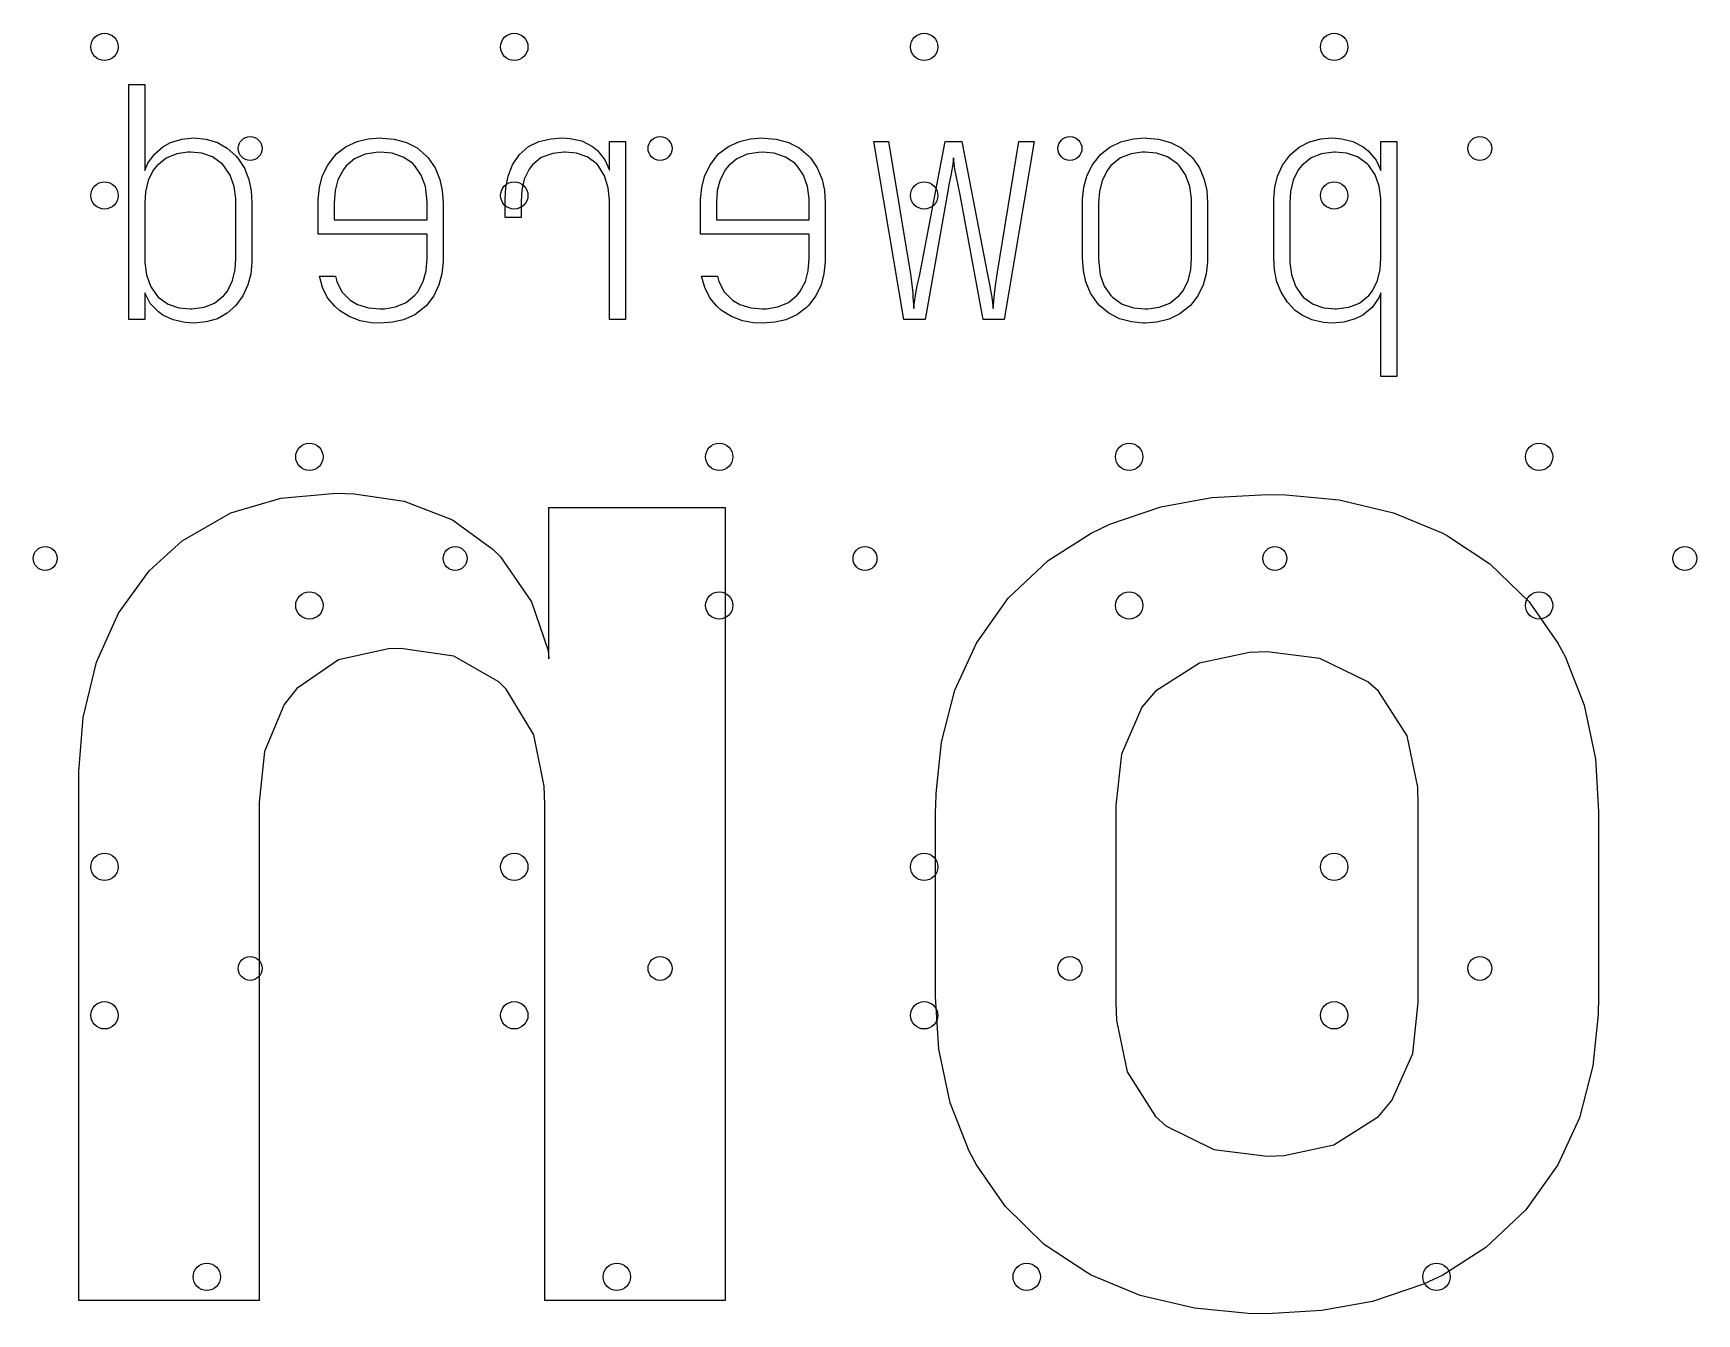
# Model space of a CAD drawing. Extents: x 0.7 to 11, y -6.1 to -1.6.
# Drawn here: x 3.641 to 6.517, y -4.038 to -1.824 of the extents above; entities that cross this region are included whole.
import ezdxf

# ---------------------------------------------------------------- set-up
doc = ezdxf.new("R2010")
doc.units = 0
doc.header["$MEASUREMENT"] = 0
doc.layers.add('BLACK', color=7, linetype='CONTINUOUS')

msp = doc.modelspace()

# ---------------------------------------------------------------- linework, layer by layer
at = {"layer": 'BLACK', "linetype": 'CONTINUOUS'}
for p, q in [((3.8057, -2.1178), (3.8057, -1.9131)), ((3.8057, -1.9131), (3.8334, -1.9131)), ((3.8334, -1.9131), (3.8334, -2.0614)), ((3.8781, -2.0132), (3.8978, -2.0072)), ((3.8978, -2.0072), (3.9181, -2.0054)), ((3.9181, -2.0054), (3.9397, -2.0074)), ((3.9397, -2.0074), (3.9591, -2.0131)), ((3.9591, -2.0131), (3.9762, -2.0228)), ((4.1818, -2.0199), (4.2008, -2.0113)), ((4.2008, -2.0113), (4.2197, -2.0069)), ((4.2197, -2.0069), (4.2407, -2.0054)), ((4.2407, -2.0054), (4.2438, -2.0055)), ((4.2438, -2.0055), (4.2646, -2.0073)), ((4.2646, -2.0073), (4.2858, -2.0131)), ((4.2858, -2.0131), (4.3043, -2.0226)), ((4.4971, -2.0202), (4.5146, -2.0117)), ((4.5146, -2.0117), (4.5354, -2.0068)), ((4.5354, -2.0068), (4.5562, -2.0054)), ((4.5562, -2.0054), (4.5691, -2.0061)), ((4.5691, -2.0061), (4.589, -2.0106)), ((4.589, -2.0106), (4.6075, -2.0201)), ((4.6371, -2.0608), (4.6371, -2.0116)), ((4.6371, -2.0116), (4.6648, -2.0116)), ((4.6648, -2.0116), (4.6648, -2.3193)), ((4.8426, -2.0199), (4.8616, -2.0113)), ((4.8616, -2.0113), (4.8805, -2.0069)), ((4.8805, -2.0069), (4.9015, -2.0054)), ((4.9015, -2.0054), (4.9046, -2.0055)), ((4.9046, -2.0055), (4.9254, -2.0073)), ((4.9254, -2.0073), (4.9466, -2.0131)), ((4.9466, -2.0131), (4.9651, -2.0226)), ((5.146, -2.3193), (5.094, -2.0116)), ((5.094, -2.0116), (5.1195, -2.0116)), ((5.1195, -2.0116), (5.1572, -2.2406)), ((5.1733, -2.2412), (5.2175, -2.0116)), ((5.2175, -2.0116), (5.2463, -2.0116)), ((5.2463, -2.0116), (5.2907, -2.2412)), ((5.3073, -2.2406), (5.3449, -2.0116)), ((5.371, -2.0116), (5.3194, -2.3193)), ((5.3449, -2.0116), (5.371, -2.0116)), ((5.5023, -2.0212), (5.521, -2.0121)), ((5.521, -2.0121), (5.5423, -2.0069)), ((5.5423, -2.0069), (5.5629, -2.0054)), ((5.5629, -2.0054), (5.5659, -2.0055)), ((5.5659, -2.0055), (5.5861, -2.0073)), ((5.5861, -2.0073), (5.6069, -2.0131)), ((5.6069, -2.0131), (5.6253, -2.0226)), ((5.8296, -2.0212), (5.8471, -2.0121)), ((5.8471, -2.0121), (5.8669, -2.0069)), ((5.8669, -2.0069), (5.8861, -2.0054)), ((5.8861, -2.0054), (5.9031, -2.0066)), ((5.9031, -2.0066), (5.9219, -2.0113)), ((5.9219, -2.0113), (5.9398, -2.0205)), ((5.9708, -2.0614), (5.9708, -2.0116)), ((5.9708, -2.0116), (5.9985, -2.0116)), ((5.9985, -2.0116), (5.9985, -2.4178)), ((3.8389, -2.0491), (3.8501, -2.0333)), ((3.8501, -2.0333), (3.8649, -2.0205)), ((3.8704, -2.0401), (3.8541, -2.0533)), ((3.8649, -2.0205), (3.8781, -2.0132)), ((3.8887, -2.0328), (3.8704, -2.0401)), ((3.9079, -2.0301), (3.8887, -2.0328)), ((3.9125, -2.03), (3.9079, -2.0301)), ((3.9321, -2.0319), (3.9125, -2.03)), ((3.9508, -2.0382), (3.9321, -2.0319)), ((3.9677, -2.0505), (3.9508, -2.0382)), ((3.9762, -2.0228), (3.9912, -2.0363)), ((3.9912, -2.0363), (3.9945, -2.0402)), ((3.9945, -2.0402), (4.0058, -2.0575)), ((4.1494, -2.0527), (4.1619, -2.0361)), ((4.1619, -2.0361), (4.1655, -2.0324)), ((4.1655, -2.0324), (4.1818, -2.0199)), ((4.1964, -2.0412), (4.1818, -2.0537)), ((4.2145, -2.0334), (4.1964, -2.0412)), ((4.2337, -2.0303), (4.2145, -2.0334)), ((4.2407, -2.03), (4.2337, -2.0303)), ((4.2611, -2.0319), (4.2407, -2.03)), ((4.2805, -2.0383), (4.2611, -2.0319)), ((4.2964, -2.0492), (4.2805, -2.0383)), ((4.3043, -2.0226), (4.3202, -2.036)), ((4.3202, -2.036), (4.3237, -2.0399)), ((4.3237, -2.0399), (4.3355, -2.0571)), ((4.4693, -2.0521), (4.4812, -2.0341)), ((4.4812, -2.0341), (4.4971, -2.0202)), ((4.5191, -2.0394), (4.5036, -2.0519)), ((4.5389, -2.0322), (4.5191, -2.0394)), ((4.5583, -2.0301), (4.5389, -2.0322)), ((4.5606, -2.03), (4.5583, -2.0301)), ((4.5801, -2.0319), (4.5606, -2.03)), ((4.5986, -2.0381), (4.5801, -2.0319)), ((4.6149, -2.0502), (4.5986, -2.0381)), ((4.6075, -2.0201), (4.616, -2.0271)), ((4.616, -2.0271), (4.6288, -2.0429)), ((4.8102, -2.0527), (4.8227, -2.0361)), ((4.8227, -2.0361), (4.8263, -2.0324)), ((4.8263, -2.0324), (4.8426, -2.0199)), ((4.8572, -2.0412), (4.8426, -2.0537)), ((4.8753, -2.0334), (4.8572, -2.0412)), ((4.8945, -2.0303), (4.8753, -2.0334)), ((4.9015, -2.03), (4.8945, -2.0303)), ((4.9219, -2.0319), (4.9015, -2.03)), ((4.9413, -2.0383), (4.9219, -2.0319)), ((4.9572, -2.0492), (4.9413, -2.0383)), ((4.9651, -2.0226), (4.981, -2.036)), ((4.981, -2.036), (4.9845, -2.0399)), ((4.9845, -2.0399), (4.9963, -2.0571)), ((5.2319, -2.0396), (5.2306, -2.0505)), ((5.2343, -2.0593), (5.2319, -2.0396)), ((5.4714, -2.0526), (5.4842, -2.036)), ((5.4842, -2.036), (5.4861, -2.0341)), ((5.4861, -2.0341), (5.5023, -2.0212)), ((5.5205, -2.04), (5.5039, -2.0531)), ((5.5389, -2.0328), (5.5205, -2.04)), ((5.5582, -2.0301), (5.5389, -2.0328)), ((5.5629, -2.03), (5.5582, -2.0301)), ((5.5828, -2.0319), (5.5629, -2.03)), ((5.6019, -2.0382), (5.5828, -2.0319)), ((5.6192, -2.0503), (5.6019, -2.0382)), ((5.6253, -2.0226), (5.6413, -2.036)), ((5.6413, -2.036), (5.6448, -2.0399)), ((5.6448, -2.0399), (5.6569, -2.0571)), ((5.8007, -2.0525), (5.8127, -2.036)), ((5.8127, -2.036), (5.8144, -2.0341)), ((5.8144, -2.0341), (5.8296, -2.0212)), ((5.85, -2.0399), (5.8338, -2.053)), ((5.8681, -2.0328), (5.85, -2.0399)), ((5.8893, -2.0301), (5.8681, -2.0328)), ((5.8917, -2.03), (5.8893, -2.0301)), ((5.9113, -2.0319), (5.8917, -2.03)), ((5.9301, -2.0381), (5.9113, -2.0319)), ((5.9471, -2.0502), (5.9301, -2.0381)), ((5.9398, -2.0205), (5.9489, -2.0276)), ((5.9489, -2.0276), (5.9623, -2.0435)), ((3.8334, -2.0614), (3.8389, -2.0491)), ((3.8482, -2.061), (3.8392, -2.079)), ((3.8541, -2.0533), (3.8482, -2.061)), ((3.9704, -2.0533), (3.9677, -2.0505)), ((3.9814, -2.0696), (3.9704, -2.0533)), ((3.9883, -2.0894), (3.9814, -2.0696)), ((4.0058, -2.0575), (4.0136, -2.0773)), ((4.1404, -2.0719), (4.1494, -2.0527)), ((4.1769, -2.0599), (4.1676, -2.0776)), ((4.1818, -2.0537), (4.1769, -2.0599)), ((4.3005, -2.0534), (4.2964, -2.0492)), ((4.3116, -2.0697), (4.3005, -2.0534)), ((4.3186, -2.0894), (4.3116, -2.0697)), ((4.3355, -2.0571), (4.3437, -2.0769)), ((4.4619, -2.0712), (4.4693, -2.0521)), ((4.498, -2.0592), (4.4897, -2.0766)), ((4.5036, -2.0519), (4.498, -2.0592)), ((4.6175, -2.053), (4.6149, -2.0502)), ((4.6286, -2.071), (4.6175, -2.053)), ((4.6288, -2.0429), (4.6371, -2.0608)), ((4.8012, -2.0719), (4.8102, -2.0527)), ((4.8377, -2.0599), (4.8284, -2.0776)), ((4.8426, -2.0537), (4.8377, -2.0599)), ((4.9613, -2.0534), (4.9572, -2.0492)), ((4.9724, -2.0697), (4.9613, -2.0534)), ((4.9794, -2.0894), (4.9724, -2.0697)), ((4.9963, -2.0571), (5.0045, -2.0769)), ((5.227, -2.0702), (5.2243, -2.0836)), ((5.2306, -2.0505), (5.227, -2.0702)), ((5.2364, -2.0702), (5.2343, -2.0593)), ((5.2404, -2.0899), (5.2364, -2.0702)), ((5.4622, -2.0717), (5.4714, -2.0526)), ((5.4978, -2.0608), (5.4886, -2.0787)), ((5.5039, -2.0531), (5.4978, -2.0608)), ((5.6219, -2.0531), (5.6192, -2.0503)), ((5.6331, -2.0693), (5.6219, -2.0531)), ((5.6402, -2.0891), (5.6331, -2.0693)), ((5.6569, -2.0571), (5.6652, -2.0769)), ((5.7922, -2.0716), (5.8007, -2.0525)), ((5.8278, -2.0606), (5.8189, -2.0786)), ((5.8338, -2.053), (5.8278, -2.0606)), ((5.9498, -2.053), (5.9471, -2.0502)), ((5.9609, -2.0691), (5.9498, -2.053)), ((5.9678, -2.0889), (5.9609, -2.0691)), ((5.9623, -2.0435), (5.9708, -2.0614)), ((3.8347, -2.0983), (3.8334, -2.1178)), ((3.8392, -2.079), (3.8347, -2.0983)), ((3.991, -2.1102), (3.9883, -2.0894)), ((4.0136, -2.0773), (4.0175, -2.0966)), ((4.0175, -2.0966), (4.0189, -2.1177)), ((4.1334, -2.1118), (4.1356, -2.0909)), ((4.1356, -2.0909), (4.1404, -2.0719)), ((4.1626, -2.0963), (4.161, -2.1177)), ((4.1676, -2.0776), (4.1626, -2.0963)), ((4.3214, -2.1102), (4.3186, -2.0894)), ((4.3437, -2.0769), (4.3479, -2.0963)), ((4.3479, -2.0963), (4.3493, -2.1177)), ((4.4565, -2.1118), (4.458, -2.0904)), ((4.458, -2.0904), (4.4619, -2.0712)), ((4.4854, -2.0957), (4.4842, -2.1151)), ((4.4897, -2.0766), (4.4854, -2.0957)), ((4.6348, -2.0913), (4.6286, -2.071)), ((4.637, -2.1127), (4.6348, -2.0913)), ((4.7942, -2.1118), (4.7964, -2.0909)), ((4.7964, -2.0909), (4.8012, -2.0719)), ((4.8234, -2.0963), (4.8218, -2.1177)), ((4.8284, -2.0776), (4.8234, -2.0963)), ((4.9822, -2.1102), (4.9794, -2.0894)), ((5.0045, -2.0769), (5.0087, -2.0963)), ((5.0087, -2.0963), (5.0101, -2.1177)), ((5.2243, -2.0836), (5.2208, -2.1036)), ((5.243, -2.1036), (5.2404, -2.0899)), ((5.455, -2.1114), (5.4572, -2.0906)), ((5.4572, -2.0906), (5.4622, -2.0717)), ((5.4839, -2.098), (5.4826, -2.1176)), ((5.4886, -2.0787), (5.4839, -2.098)), ((5.643, -2.11), (5.6402, -2.0891)), ((5.6652, -2.0769), (5.6695, -2.0963)), ((5.6695, -2.0963), (5.6709, -2.1177)), ((5.7854, -2.1109), (5.7875, -2.0903)), ((5.7875, -2.0903), (5.7922, -2.0716)), ((5.8143, -2.0978), (5.813, -2.1174)), ((5.8189, -2.0786), (5.8143, -2.0978)), ((5.9706, -2.1098), (5.9678, -2.0889)), ((3.8057, -2.3193), (3.8057, -2.1178)), ((3.8334, -2.1178), (3.8334, -2.2135)), ((3.9912, -2.1178), (3.991, -2.1102)), ((3.9912, -2.2135), (3.9912, -2.1178)), ((4.0189, -2.1177), (4.0189, -2.2137)), ((4.1333, -2.1177), (4.1334, -2.1118)), ((4.1333, -2.1181), (4.1333, -2.1177)), ((4.1333, -2.1716), (4.1333, -2.1181)), ((4.161, -2.1177), (4.161, -2.147)), ((4.3216, -2.1177), (4.3214, -2.1102)), ((4.3216, -2.147), (4.3216, -2.1177)), ((4.3493, -2.1177), (4.3493, -2.2131)), ((4.4565, -2.1151), (4.4565, -2.1118)), ((4.4565, -2.1431), (4.4565, -2.1151)), ((4.4842, -2.1151), (4.4842, -2.1431)), ((4.6371, -2.1178), (4.637, -2.1127)), ((4.6371, -2.3193), (4.6371, -2.1178)), ((4.7941, -2.1177), (4.7942, -2.1118)), ((4.7941, -2.1181), (4.7941, -2.1177)), ((4.7941, -2.1716), (4.7941, -2.1181)), ((4.8218, -2.1177), (4.8218, -2.147)), ((4.9824, -2.1177), (4.9822, -2.1102)), ((4.9824, -2.147), (4.9824, -2.1177)), ((5.0101, -2.1177), (5.0101, -2.2131)), ((5.2208, -2.1036), (5.1827, -2.3193)), ((5.2829, -2.3193), (5.243, -2.1036)), ((5.4549, -2.1176), (5.455, -2.1114)), ((5.4549, -2.1177), (5.4549, -2.1176)), ((5.4549, -2.2131), (5.4549, -2.1177)), ((5.4826, -2.1176), (5.4826, -2.2132)), ((5.6432, -2.1176), (5.643, -2.11)), ((5.6432, -2.2132), (5.6432, -2.1176)), ((5.6709, -2.1177), (5.6709, -2.2131)), ((5.7853, -2.1172), (5.7854, -2.1109)), ((5.7853, -2.1174), (5.7853, -2.1172)), ((5.7853, -2.2131), (5.7853, -2.1174)), ((5.813, -2.1174), (5.813, -2.213)), ((5.9708, -2.1174), (5.9706, -2.1098)), ((5.9708, -2.213), (5.9708, -2.1174)), ((4.161, -2.147), (4.3216, -2.147)), ((4.4842, -2.1431), (4.4565, -2.1431)), ((4.8218, -2.147), (4.9824, -2.147)), ((4.3216, -2.1716), (4.1333, -2.1716)), ((4.3216, -2.2135), (4.3216, -2.1716)), ((4.9824, -2.1716), (4.7941, -2.1716)), ((4.9824, -2.2135), (4.9824, -2.1716)), ((3.8334, -2.2135), (3.8336, -2.221)), ((3.9899, -2.2329), (3.9912, -2.2135)), ((4.0189, -2.2137), (4.0188, -2.22)), ((4.3199, -2.2349), (4.3216, -2.2135)), ((4.3493, -2.2131), (4.3492, -2.2194)), ((4.9807, -2.2349), (4.9824, -2.2135)), ((5.0101, -2.2131), (5.01, -2.2194)), ((5.4563, -2.2345), (5.4549, -2.2131)), ((5.4826, -2.2132), (5.4828, -2.2209)), ((5.6419, -2.2328), (5.6432, -2.2132)), ((5.6709, -2.2131), (5.6708, -2.2194)), ((5.7865, -2.2334), (5.7853, -2.2131)), ((5.813, -2.213), (5.8132, -2.2206)), ((5.9695, -2.2326), (5.9708, -2.213)), ((3.8336, -2.221), (3.8363, -2.2417)), ((3.8363, -2.2417), (3.8432, -2.2614)), ((3.9853, -2.252), (3.9899, -2.2329)), ((4.0167, -2.2406), (4.0119, -2.2593)), ((4.0188, -2.22), (4.0167, -2.2406)), ((4.3149, -2.2535), (4.3199, -2.2349)), ((4.347, -2.2403), (4.3421, -2.2591)), ((4.3492, -2.2194), (4.347, -2.2403)), ((4.9757, -2.2535), (4.9807, -2.2349)), ((5.0078, -2.2403), (5.0029, -2.2591)), ((5.01, -2.2194), (5.0078, -2.2403)), ((5.1572, -2.2406), (5.1593, -2.2542)), ((5.1692, -2.2609), (5.1733, -2.2412)), ((5.2907, -2.2412), (5.2934, -2.2557)), ((5.3043, -2.2606), (5.3073, -2.2406)), ((5.4605, -2.254), (5.4563, -2.2345)), ((5.4828, -2.2209), (5.4856, -2.2418)), ((5.4856, -2.2418), (5.4925, -2.2616)), ((5.6372, -2.2522), (5.6419, -2.2328)), ((5.6685, -2.2403), (5.6635, -2.2591)), ((5.6708, -2.2194), (5.6685, -2.2403)), ((5.7908, -2.2538), (5.7865, -2.2334)), ((5.8132, -2.2206), (5.8159, -2.2415)), ((5.8159, -2.2415), (5.8228, -2.2613)), ((5.9649, -2.2519), (5.9695, -2.2326)), ((3.8432, -2.2614), (3.8541, -2.2777)), ((3.9704, -2.2777), (3.9764, -2.27)), ((3.9764, -2.27), (3.9853, -2.252)), ((4.0119, -2.2593), (4.0033, -2.2783)), ((4.1409, -2.2641), (4.1355, -2.2442)), ((4.1355, -2.2442), (4.1632, -2.2442)), ((4.1497, -2.2815), (4.1409, -2.2641)), ((4.1632, -2.2442), (4.1654, -2.2537)), ((4.1654, -2.2537), (4.1743, -2.2715)), ((4.1743, -2.2715), (4.1887, -2.2857)), ((4.3005, -2.2774), (4.3055, -2.2712)), ((4.3055, -2.2712), (4.3149, -2.2535)), ((4.3421, -2.2591), (4.3331, -2.2783)), ((4.8017, -2.2641), (4.7963, -2.2442)), ((4.7963, -2.2442), (4.824, -2.2442)), ((4.8105, -2.2815), (4.8017, -2.2641)), ((4.824, -2.2442), (4.8262, -2.2537)), ((4.8262, -2.2537), (4.8351, -2.2715)), ((4.8351, -2.2715), (4.8495, -2.2857)), ((4.9613, -2.2774), (4.9663, -2.2712)), ((4.9663, -2.2712), (4.9757, -2.2535)), ((5.0029, -2.2591), (4.9939, -2.2783)), ((5.1593, -2.2542), (5.1613, -2.2737)), ((5.1666, -2.2737), (5.1692, -2.2609)), ((5.2934, -2.2557), (5.297, -2.2751)), ((5.3026, -2.2748), (5.3043, -2.2606)), ((5.4688, -2.2737), (5.4605, -2.254)), ((5.4925, -2.2616), (5.5037, -2.2778)), ((5.6221, -2.2778), (5.6282, -2.2702)), ((5.6282, -2.2702), (5.6372, -2.2522)), ((5.6635, -2.2591), (5.6542, -2.2783)), ((5.7981, -2.2722), (5.7908, -2.2538)), ((5.8228, -2.2613), (5.8338, -2.2777)), ((5.9498, -2.2777), (5.9559, -2.2699)), ((5.9559, -2.2699), (5.9649, -2.2519)), ((3.8431, -2.2913), (3.8334, -2.2733)), ((3.8334, -2.2733), (3.8334, -2.3193)), ((3.8571, -2.3059), (3.8431, -2.2913)), ((3.8541, -2.2777), (3.8568, -2.2805)), ((3.8568, -2.2805), (3.8738, -2.2927)), ((3.8738, -2.2927), (3.8927, -2.299)), ((3.8927, -2.299), (3.9125, -2.3008)), ((3.9148, -2.3008), (3.9361, -2.2981)), ((3.9361, -2.2981), (3.9542, -2.2908)), ((3.9542, -2.2908), (3.9704, -2.2777)), ((3.9912, -2.2949), (3.9762, -2.3082)), ((4.0033, -2.2783), (3.9912, -2.2949)), ((4.1619, -2.2964), (4.1497, -2.2815)), ((4.1701, -2.3036), (4.1619, -2.2964)), ((4.1887, -2.2857), (4.2013, -2.293)), ((4.2013, -2.293), (4.2206, -2.299)), ((4.2206, -2.299), (4.2407, -2.3008)), ((4.2407, -2.3008), (4.2478, -2.3006)), ((4.2478, -2.3006), (4.2673, -2.2975)), ((4.2673, -2.2975), (4.2856, -2.2897)), ((4.2856, -2.2897), (4.3005, -2.2774)), ((4.3168, -2.2986), (4.3003, -2.311)), ((4.3205, -2.2949), (4.3168, -2.2986)), ((4.3331, -2.2783), (4.3205, -2.2949)), ((4.8227, -2.2964), (4.8105, -2.2815)), ((4.8309, -2.3036), (4.8227, -2.2964)), ((4.8495, -2.2857), (4.8621, -2.293)), ((4.8621, -2.293), (4.8814, -2.299)), ((4.8814, -2.299), (4.9015, -2.3008)), ((4.9015, -2.3008), (4.9086, -2.3006)), ((4.9086, -2.3006), (4.9281, -2.2975)), ((4.9281, -2.2975), (4.9464, -2.2897)), ((4.9464, -2.2897), (4.9613, -2.2774)), ((4.9776, -2.2986), (4.9611, -2.311)), ((4.9813, -2.2949), (4.9776, -2.2986)), ((4.9939, -2.2783), (4.9813, -2.2949)), ((5.1613, -2.2737), (5.1617, -2.2806)), ((5.1617, -2.2806), (5.1633, -2.3)), ((5.1633, -2.3), (5.1637, -2.2935)), ((5.1637, -2.2935), (5.1666, -2.2737)), ((5.297, -2.2751), (5.298, -2.2808)), ((5.298, -2.2808), (5.3006, -2.3)), ((5.3006, -2.3), (5.3009, -2.294)), ((5.3009, -2.294), (5.3026, -2.2748)), ((5.4807, -2.291), (5.4688, -2.2737)), ((5.4842, -2.2949), (5.4807, -2.291)), ((5.5001, -2.3082), (5.4842, -2.2949)), ((5.5037, -2.2778), (5.5064, -2.2806)), ((5.5064, -2.2806), (5.5236, -2.2927)), ((5.5236, -2.2927), (5.5428, -2.299)), ((5.5428, -2.299), (5.5629, -2.3008)), ((5.5629, -2.3008), (5.5676, -2.3007)), ((5.5676, -2.3007), (5.5871, -2.2981)), ((5.5871, -2.2981), (5.6056, -2.2909)), ((5.6056, -2.2909), (5.6221, -2.2778)), ((5.6394, -2.2967), (5.6231, -2.3096)), ((5.6413, -2.2949), (5.6394, -2.2967)), ((5.6542, -2.2783), (5.6413, -2.2949)), ((5.809, -2.2895), (5.7981, -2.2722)), ((5.8226, -2.3037), (5.809, -2.2895)), ((5.8338, -2.2777), (5.8364, -2.2805)), ((5.8364, -2.2805), (5.8533, -2.2927)), ((5.8533, -2.2927), (5.8721, -2.299)), ((5.8721, -2.299), (5.8917, -2.3008)), ((5.894, -2.3008), (5.9153, -2.2981)), ((5.9153, -2.2981), (5.9335, -2.2908)), ((5.9335, -2.2908), (5.9498, -2.2777)), ((5.9555, -2.2984), (5.9395, -2.3115)), ((5.967, -2.282), (5.9555, -2.2984)), ((5.9708, -2.2733), (5.967, -2.282)), ((5.9708, -2.4178), (5.9708, -2.2733)), ((3.8334, -2.3193), (3.8057, -2.3193)), ((3.8649, -2.3115), (3.8571, -2.3059)), ((3.8828, -2.32), (3.8649, -2.3115)), ((3.9031, -2.3246), (3.8828, -2.32)), ((3.9181, -2.3254), (3.9031, -2.3246)), ((3.9125, -2.3008), (3.9148, -2.3008)), ((3.9397, -2.3235), (3.9181, -2.3254)), ((3.9591, -2.3178), (3.9397, -2.3235)), ((3.9762, -2.3082), (3.9591, -2.3178)), ((4.187, -2.3142), (4.1701, -2.3036)), ((4.2062, -2.3213), (4.187, -2.3142)), ((4.2252, -2.3247), (4.2062, -2.3213)), ((4.2407, -2.3254), (4.2252, -2.3247)), ((4.2619, -2.324), (4.2407, -2.3254)), ((4.2811, -2.3196), (4.2619, -2.324)), ((4.3003, -2.311), (4.2811, -2.3196)), ((4.6648, -2.3193), (4.6371, -2.3193)), ((4.8478, -2.3142), (4.8309, -2.3036)), ((4.867, -2.3213), (4.8478, -2.3142)), ((4.886, -2.3247), (4.867, -2.3213)), ((4.9015, -2.3254), (4.886, -2.3247)), ((4.9227, -2.324), (4.9015, -2.3254)), ((4.9419, -2.3196), (4.9227, -2.324)), ((4.9611, -2.311), (4.9419, -2.3196)), ((5.1827, -2.3193), (5.146, -2.3193)), ((5.3194, -2.3193), (5.2829, -2.3193)), ((5.5186, -2.3178), (5.5001, -2.3082)), ((5.5395, -2.3235), (5.5186, -2.3178)), ((5.5598, -2.3254), (5.5395, -2.3235)), ((5.5629, -2.3254), (5.5598, -2.3254)), ((5.5833, -2.324), (5.5629, -2.3254)), ((5.6044, -2.3187), (5.5833, -2.324)), ((5.6231, -2.3096), (5.6044, -2.3187)), ((5.8332, -2.3114), (5.8226, -2.3037)), ((5.8511, -2.32), (5.8332, -2.3114)), ((5.8713, -2.3246), (5.8511, -2.32)), ((5.8861, -2.3254), (5.8713, -2.3246)), ((5.9064, -2.3238), (5.8861, -2.3254)), ((5.8917, -2.3008), (5.894, -2.3008)), ((5.9263, -2.3182), (5.9064, -2.3238)), ((5.9395, -2.3115), (5.9263, -2.3182)), ((5.9985, -2.4178), (5.9708, -2.4178)), ((3.9825, -2.6532), (4.0685, -2.628)), ((4.0685, -2.628), (4.1647, -2.6196)), ((4.1647, -2.6196), (4.1958, -2.6205)), ((4.1958, -2.6205), (4.2819, -2.6333)), ((4.2819, -2.6333), (4.3654, -2.6656)), ((4.5324, -2.906), (4.5324, -2.6444)), ((4.5324, -2.6444), (4.8367, -2.6444)), ((4.8367, -2.6444), (4.8367, -4.0148)), ((5.5021, -2.673), (5.5904, -2.643)), ((5.5904, -2.643), (5.6782, -2.6271)), ((5.6782, -2.6271), (5.7738, -2.6218)), ((5.7738, -2.6218), (5.8061, -2.6224)), ((5.8061, -2.6224), (5.8984, -2.6312)), ((5.8984, -2.6312), (5.9924, -2.6534)), ((3.8979, -2.7016), (3.9825, -2.6532)), ((4.3654, -2.6656), (4.436, -2.717)), ((5.4695, -2.6887), (5.5021, -2.673)), ((5.9924, -2.6534), (6.0776, -2.6887)), ((3.8409, -2.7539), (3.8979, -2.7016)), ((5.3953, -2.736), (5.4695, -2.6887)), ((6.0776, -2.6887), (6.0856, -2.693)), ((6.0856, -2.693), (6.1591, -2.7414)), ((4.436, -2.717), (4.4483, -2.7294)), ((4.4483, -2.7294), (4.5023, -2.807)), ((3.7879, -2.8268), (3.8409, -2.7539)), ((5.3265, -2.8007), (5.3953, -2.736)), ((6.1591, -2.7414), (6.2269, -2.8073)), ((4.5023, -2.807), (4.5307, -2.8916)), ((5.2713, -2.8787), (5.3265, -2.8007)), ((6.2269, -2.8073), (6.2766, -2.8787)), ((3.75, -2.9113), (3.7879, -2.8268)), ((4.255, -2.8884), (4.1684, -2.9073)), ((4.276, -2.8878), (4.255, -2.8884)), ((4.3681, -2.9013), (4.276, -2.8878)), ((4.4456, -2.9456), (4.3681, -2.9013)), ((4.5307, -2.8916), (4.5321, -2.906)), ((5.2342, -2.9598), (5.2713, -2.8787)), ((5.7435, -2.8949), (5.6572, -2.913)), ((5.7738, -2.8939), (5.7435, -2.8949)), ((5.8649, -2.9051), (5.7738, -2.8939)), ((6.2766, -2.8787), (6.2892, -2.902)), ((6.2892, -2.902), (6.3222, -2.9859)), ((3.7272, -3.0072), (3.75, -2.9113)), ((4.1684, -2.9073), (4.0965, -2.9569)), ((4.5321, -2.906), (4.5324, -2.906)), ((5.6572, -2.913), (5.5808, -2.9617)), ((5.9481, -2.9458), (5.8649, -2.9051)), ((4.0965, -2.9569), (4.0743, -2.9847)), ((4.4586, -2.9582), (4.4456, -2.9456)), ((4.5063, -3.037), (4.4586, -2.9582)), ((5.2108, -3.0499), (5.2342, -2.9598)), ((5.5808, -2.9617), (5.5576, -2.9892)), ((5.9663, -2.9617), (5.9481, -2.9458)), ((6.0159, -3.0387), (5.9663, -2.9617)), ((4.0743, -2.9847), (4.0405, -3.0658)), ((5.5576, -2.9892), (5.5221, -3.0705)), ((6.3222, -2.9859), (6.3415, -3.0787)), ((3.7198, -3.1006), (3.7272, -3.0072)), ((4.524, -3.126), (4.5063, -3.037)), ((6.0343, -3.1278), (6.0159, -3.0387)), ((4.0405, -3.0658), (4.0313, -3.1534)), ((5.2015, -3.1387), (5.2108, -3.0499)), ((5.5221, -3.0705), (5.5125, -3.1594)), ((3.7197, -3.1147), (3.7198, -3.1006)), ((6.3415, -3.0787), (6.347, -3.1699)), ((3.7197, -4.0148), (3.7197, -3.1147)), ((4.5251, -3.1573), (4.524, -3.126)), ((6.0354, -3.1594), (6.0343, -3.1278)), ((4.0313, -3.1534), (4.0313, -4.0148)), ((4.5251, -4.0148), (4.5251, -3.1573)), ((5.2009, -3.1699), (5.2011, -3.1594)), ((5.2011, -3.1594), (5.2015, -3.1387)), ((5.5125, -3.1594), (5.5125, -3.4998)), ((6.0354, -3.4998), (6.0354, -3.1594)), ((5.2009, -3.4898), (5.2009, -3.1699)), ((6.347, -3.1699), (6.347, -3.4898)), ((5.2065, -3.5804), (5.2009, -3.4898)), ((5.5125, -3.4998), (5.5136, -3.5311)), ((6.0257, -3.588), (6.0354, -3.4998)), ((6.347, -3.4898), (6.3464, -3.5208)), ((5.5136, -3.5311), (5.5318, -3.6197)), ((6.3464, -3.5208), (6.3371, -3.6091)), ((5.2257, -3.673), (5.2065, -3.5804)), ((5.9898, -3.6694), (6.0257, -3.588)), ((5.5318, -3.6197), (5.5808, -3.6971)), ((6.3371, -3.6091), (6.3138, -3.6991)), ((5.2587, -3.757), (5.2257, -3.673)), ((5.9663, -3.6971), (5.9898, -3.6694)), ((5.5808, -3.6971), (5.5987, -3.7131)), ((5.8894, -3.7461), (5.9663, -3.6971)), ((6.3138, -3.6991), (6.2766, -3.7805)), ((5.5987, -3.7131), (5.6817, -3.7541)), ((5.2713, -3.7805), (5.2587, -3.757)), ((5.6817, -3.7541), (5.7738, -3.7653)), ((5.7738, -3.7653), (5.8037, -3.7643)), ((5.8037, -3.7643), (5.8894, -3.7461)), ((5.321, -3.852), (5.2713, -3.7805)), ((6.2766, -3.7805), (6.2213, -3.8585)), ((5.3886, -3.918), (5.321, -3.852)), ((6.2213, -3.8585), (6.1523, -3.9234)), ((5.462, -3.9666), (5.3886, -3.918)), ((6.1523, -3.9234), (6.0776, -3.9709)), ((5.47, -3.9709), (5.462, -3.9666)), ((5.5545, -4.0062), (5.47, -3.9709)), ((6.0446, -3.9866), (5.9559, -4.0167)), ((6.0776, -3.9709), (6.0446, -3.9866)), ((4.0313, -4.0148), (3.7197, -4.0148)), ((4.8367, -4.0148), (4.5251, -4.0148)), ((5.6485, -4.0284), (5.5545, -4.0062)), ((5.9559, -4.0167), (5.8684, -4.0325)), ((5.7412, -4.0373), (5.6485, -4.0284)), ((5.7738, -4.0378), (5.7412, -4.0373)), ((5.8684, -4.0325), (5.7738, -4.0378))]:
    msp.add_line(p, q, dxfattribs=at)
at = {"layer": 'BLACK'}
for centre, radius in [((3.7638, -1.848), 0.0236), ((4.4724, -1.848), 0.0236), ((5.1811, -1.848), 0.0236), ((5.8898, -1.848), 0.0236), ((4.0157, -2.0236), 0.0207), ((4.7244, -2.0236), 0.0207), ((5.4331, -2.0236), 0.0207), ((6.1417, -2.0236), 0.0207), ((3.7638, -2.1047), 0.0236), ((4.4724, -2.1047), 0.0236), ((5.1811, -2.1047), 0.0236), ((5.8898, -2.1047), 0.0236), ((4.1181, -2.5567), 0.0236), ((4.8268, -2.5567), 0.0236), ((5.5354, -2.5567), 0.0236), ((6.2441, -2.5567), 0.0236), ((3.6614, -2.7323), 0.0207), ((4.3701, -2.7323), 0.0207), ((5.0787, -2.7323), 0.0207), ((5.7874, -2.7323), 0.0207), ((6.4961, -2.7323), 0.0207), ((4.1181, -2.8134), 0.0236), ((4.8268, -2.8134), 0.0236), ((5.5354, -2.8134), 0.0236), ((6.2441, -2.8134), 0.0236), ((3.7638, -3.2654), 0.0236), ((4.4724, -3.2654), 0.0236), ((5.1811, -3.2654), 0.0236), ((5.8898, -3.2654), 0.0236), ((4.0157, -3.4409), 0.0207), ((4.7244, -3.4409), 0.0207), ((5.4331, -3.4409), 0.0207), ((6.1417, -3.4409), 0.0207), ((3.7638, -3.522), 0.0236), ((4.4724, -3.522), 0.0236), ((5.1811, -3.522), 0.0236), ((5.8898, -3.522), 0.0236), ((3.9409, -3.974), 0.0236), ((4.6496, -3.974), 0.0236), ((5.3583, -3.974), 0.0236), ((6.0669, -3.974), 0.0236)]:
    msp.add_circle(centre, radius, dxfattribs=at)

doc.saveas('drawing.dxf')
